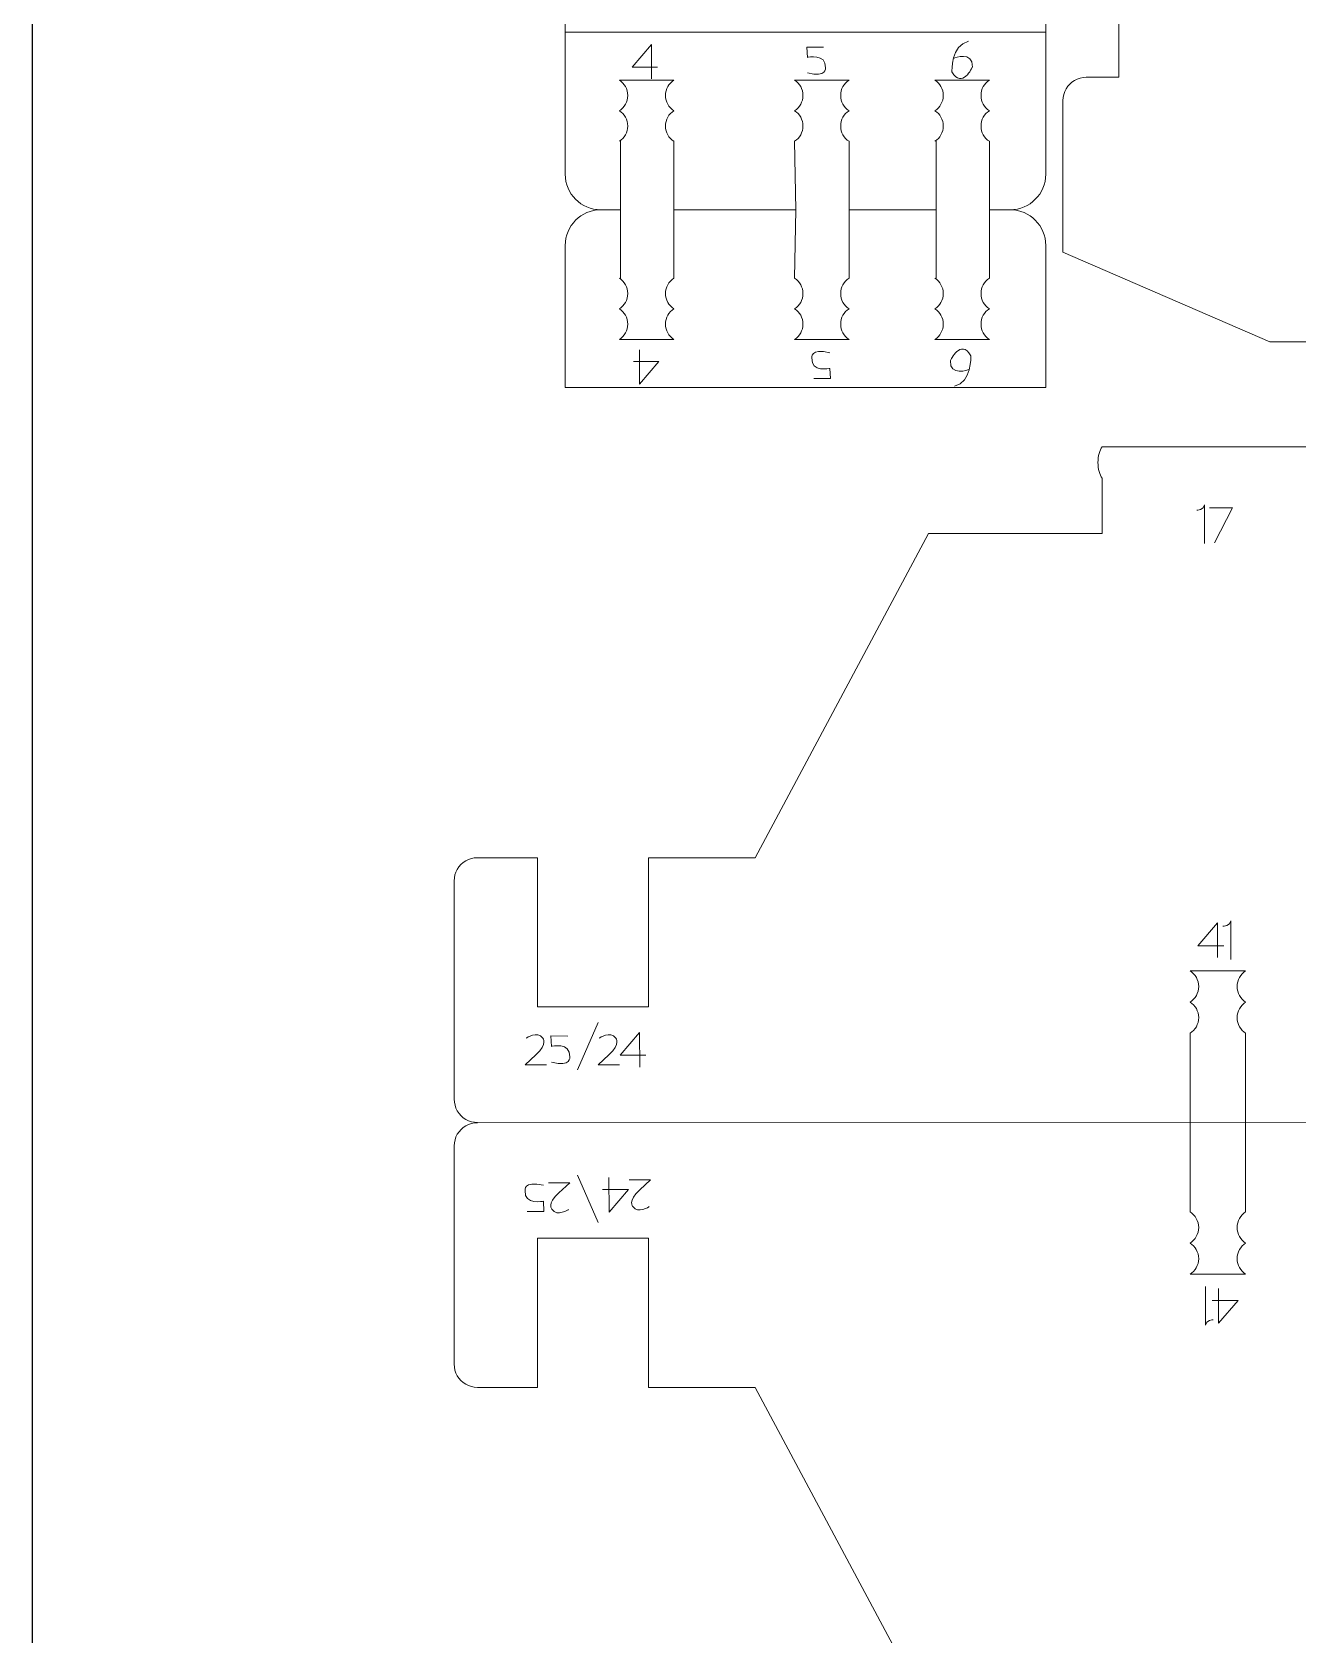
# Model space of a CAD drawing. Header units: centimetres. Extents: x -25 to 25, y -32.5 to 32.5.
# Drawn here: x -25 to -18.02, y -1.34 to 7.49 of the extents above; entities that cross this region are included whole.
import ezdxf

# ---------------------------------------------------------------- set-up
doc = ezdxf.new("R2010")
doc.units = ezdxf.units.CM
doc.header["$MEASUREMENT"] = 0
doc.layers.add('Capa 1', color=7, linetype='Continuous')

msp = doc.modelspace()

# ---------------------------------------------------------------- linework, layer by layer
at = {"layer": 'Capa 1', "color": 254}
msp.add_lwpolyline([(-25, -32.5), (25, -32.5), (25, 32.5), (-25, 32.5), (-25, -32.5)], close=True, dxfattribs=at)
at = {"layer": 'Capa 1', "color": 250, "lineweight": 9}
for points, knots in [([(-16.48114, 12.0223), (-16.48114, 12.0223), (-16.96757, 11.60767), (-16.96757, 11.60767), (-16.96757, 11.60767), (-16.96757, 11.60767), (-18.08516, 11.60767), (-18.08516, 11.60767), (-18.08516, 11.60767), (-18.08516, 11.60767), (-18.08516, 10.9565), (-18.08516, 10.9565), (-18.08516, 10.9565), (-17.80002, 10.9565), (-17.96033, 10.9565), (-17.77916, 10.9565), (-17.77916, 10.9565), (-17.77916, 10.9565), (-17.77916, 10.31861), (-17.77916, 10.31861), (-17.77916, 10.31861), (-17.97249, 10.31861), (-17.88669, 10.31861), (-18.08516, 10.31861), (-18.08516, 10.31861), (-18.08516, 10.31861), (-18.08516, 8.52092), (-18.08516, 8.52092), (-18.08516, 8.52092), (-18.08516, 8.52092), (-18.88125, 8.52092), (-18.88125, 8.52092), (-18.88125, 8.52092), (-18.88125, 8.52092), (-18.8979, 8.51983), (-18.8979, 8.51983), (-18.8979, 8.51983), (-18.8979, 8.51983), (-18.91427, 8.51657), (-18.91427, 8.51657), (-18.91427, 8.51657), (-18.91427, 8.51657), (-18.93008, 8.51121), (-18.93008, 8.51121), (-18.93008, 8.51121), (-18.93008, 8.51121), (-18.94504, 8.50383), (-18.94504, 8.50383), (-18.94504, 8.50383), (-18.94504, 8.50383), (-18.95891, 8.49456), (-18.95891, 8.49456), (-18.95891, 8.49456), (-18.95891, 8.49456), (-18.97147, 8.48356), (-18.97147, 8.48356), (-18.97147, 8.48356), (-18.97147, 8.48356), (-18.98246, 8.47101), (-18.98246, 8.47101), (-18.98246, 8.47101), (-18.98246, 8.47101), (-18.99173, 8.45714), (-18.99173, 8.45714), (-18.99173, 8.45714), (-18.99173, 8.45714), (-18.99912, 8.44217), (-18.99912, 8.44217), (-18.99912, 8.44217), (-18.99912, 8.44217), (-19.00448, 8.42637), (-19.00448, 8.42637), (-19.00448, 8.42637), (-19.00448, 8.42637), (-19.00774, 8.40999), (-19.00774, 8.40999), (-19.00774, 8.40999), (-19.00774, 8.40999), (-19.00883, 8.39335), (-19.00883, 8.39335), (-19.00883, 8.39335), (-19.00883, 8.39335), (-19.00883, 7.24514), (-19.00883, 7.24514), (-19.00883, 7.24514), (-19.00883, 7.24514), (-19.18961, 7.24514), (-19.18961, 7.24514), (-19.18961, 7.24514), (-19.18961, 7.24514), (-19.20627, 7.24405), (-19.20627, 7.24405), (-19.20627, 7.24405), (-19.20627, 7.24405), (-19.22264, 7.2408), (-19.22264, 7.2408), (-19.22264, 7.2408), (-19.22264, 7.2408), (-19.23844, 7.23543), (-19.23844, 7.23543), (-19.23844, 7.23543), (-19.23844, 7.23543), (-19.2534, 7.22805), (-19.2534, 7.22805), (-19.2534, 7.22805), (-19.2534, 7.22805), (-19.26729, 7.21878), (-19.26729, 7.21878), (-19.26729, 7.21878), (-19.26729, 7.21878), (-19.27983, 7.20777), (-19.27983, 7.20777), (-19.27983, 7.20777), (-19.27983, 7.20777), (-19.29083, 7.19523), (-19.29083, 7.19523), (-19.29083, 7.19523), (-19.29083, 7.19523), (-19.3001, 7.18135), (-19.3001, 7.18135), (-19.3001, 7.18135), (-19.3001, 7.18135), (-19.30749, 7.16639), (-19.30749, 7.16639), (-19.30749, 7.16639), (-19.30749, 7.16639), (-19.31285, 7.15058), (-19.31285, 7.15058), (-19.31285, 7.15058), (-19.31285, 7.15058), (-19.3161, 7.13422), (-19.3161, 7.13422), (-19.3161, 7.13422), (-19.3161, 7.13422), (-19.3172, 7.11756), (-19.3172, 7.11756), (-19.3172, 7.11756), (-19.3172, 7.11756), (-19.3172, 6.2823), (-19.3172, 6.2823), (-19.3172, 6.2823), (-19.3172, 6.2823), (-18.17645, 5.78692), (-18.17645, 5.78692), (-18.17645, 5.78692), (-18.17645, 5.78692), (-16.79105, 5.78692), (-16.79105, 5.78692), (-16.79105, 5.78692), (-16.79105, 5.78692), (-16.79105, 6.60726), (-16.79105, 6.60726), (-16.79105, 6.60726), (-16.79105, 6.60726), (-16.48505, 6.60726), (-16.48505, 6.60726), (-16.48505, 6.60726), (-16.48505, 6.60726), (-16.48505, 5.78692), (-16.48505, 5.78692), (-16.48505, 5.78692), (-16.48505, 5.78692), (-13.56152, 5.78692), (-13.56152, 5.78692), (-13.56152, 5.78692), (-13.56152, 5.78692), (-13.56152, 6.60726), (-13.56152, 6.60726), (-13.56152, 6.60726), (-13.56152, 6.60726), (-13.25552, 6.60726), (-13.25552, 6.60726), (-13.25552, 6.60726), (-13.25552, 6.60726), (-13.25552, 5.78692), (-13.25552, 5.78692), (-13.25552, 5.78692), (-13.25552, 5.78692), (-11.8861, 5.78692), (-11.8861, 5.78692), (-11.8861, 5.78692), (-11.8861, 5.78692), (-10.72973, 6.2823), (-10.72973, 6.2823), (-10.72973, 6.2823), (-10.72973, 6.2823), (-10.72943, 7.11756), (-10.72943, 7.11756), (-10.72943, 7.11756), (-10.72943, 7.11756), (-10.7283, 7.13493), (-10.7283, 7.13493), (-10.7283, 7.13493), (-10.7283, 7.13493), (-10.72986, 7.15227), (-10.72986, 7.15227), (-10.72986, 7.15227), (-10.72986, 7.15227), (-10.73406, 7.16916), (-10.73406, 7.16916), (-10.73406, 7.16916), (-10.73406, 7.16916), (-10.74082, 7.18521), (-10.74082, 7.18521), (-10.74082, 7.18521), (-10.74082, 7.18521), (-10.74997, 7.20002), (-10.74997, 7.20002), (-10.74997, 7.20002), (-10.74997, 7.20002), (-10.76129, 7.21325), (-10.76129, 7.21325), (-10.76129, 7.21325), (-10.76129, 7.21325), (-10.77451, 7.22457), (-10.77451, 7.22457), (-10.77451, 7.22457), (-10.77451, 7.22457), (-10.78932, 7.23373), (-10.78932, 7.23373), (-10.78932, 7.23373), (-10.78932, 7.23373), (-10.80536, 7.24049), (-10.80536, 7.24049), (-10.80536, 7.24049), (-10.80536, 7.24049), (-10.82225, 7.24471), (-10.82225, 7.24471), (-10.82225, 7.24471), (-10.82225, 7.24471), (-10.83959, 7.24627), (-10.83959, 7.24627), (-10.83959, 7.24627), (-10.83959, 7.24627), (-10.85696, 7.24514), (-10.85696, 7.24514), (-10.85696, 7.24514), (-10.85696, 7.24514), (-11.03775, 7.24514), (-11.03775, 7.24514), (-11.03775, 7.24514), (-11.03775, 7.24514), (-11.03775, 8.39335), (-11.03775, 8.39335), (-11.03775, 8.39335), (-11.03775, 8.39335), (-11.03885, 8.40999), (-11.03885, 8.40999), (-11.03885, 8.40999), (-11.03885, 8.40999), (-11.0421, 8.42637), (-11.0421, 8.42637), (-11.0421, 8.42637), (-11.0421, 8.42637), (-11.04746, 8.44217), (-11.04746, 8.44217), (-11.04746, 8.44217), (-11.04746, 8.44217), (-11.05484, 8.45714), (-11.05484, 8.45714), (-11.05484, 8.45714), (-11.05484, 8.45714), (-11.06411, 8.47101), (-11.06411, 8.47101), (-11.06411, 8.47101), (-11.06411, 8.47101), (-11.07512, 8.48356), (-11.07512, 8.48356), (-11.07512, 8.48356), (-11.07512, 8.48356), (-11.08766, 8.49456), (-11.08766, 8.49456), (-11.08766, 8.49456), (-11.08766, 8.49456), (-11.10153, 8.50383), (-11.10153, 8.50383), (-11.10153, 8.50383), (-11.10153, 8.50383), (-11.11651, 8.51121), (-11.11651, 8.51121), (-11.11651, 8.51121), (-11.11651, 8.51121), (-11.13231, 8.51657), (-11.13231, 8.51657), (-11.13231, 8.51657), (-11.13231, 8.51657), (-11.14868, 8.51983), (-11.14868, 8.51983), (-11.14868, 8.51983), (-11.14868, 8.51983), (-11.16533, 8.52092), (-11.16533, 8.52092), (-11.16533, 8.52092), (-11.16533, 8.52092), (-11.96142, 8.52092), (-11.96142, 8.52092), (-11.96142, 8.52092), (-11.96142, 8.52092), (-11.96142, 10.31861), (-11.96142, 10.31861), (-11.96142, 10.31861), (-12.24658, 10.31861), (-12.11442, 10.31861), (-12.26742, 10.31861), (-12.26742, 10.31861), (-12.26742, 10.31861), (-12.26742, 10.9565), (-12.26742, 10.9565), (-12.26742, 10.9565), (-12.13343, 10.9565), (-12.24657, 10.9565), (-11.96142, 10.9565), (-11.96142, 10.9565), (-11.96142, 10.9565), (-11.96142, 11.60767), (-11.96142, 11.60767), (-11.96142, 11.60767), (-11.96142, 11.60767), (-13.079, 11.60767), (-13.079, 11.60767), (-13.079, 11.60767), (-13.079, 11.60767), (-13.56545, 12.0223), (-13.56545, 12.0223)], [0, 0, 0, 0, 0.0121951, 0.0121951, 0.0121951, 0.0121951, 0.0243902, 0.0243902, 0.0243902, 0.0243902, 0.0365854, 0.0365854, 0.0365854, 0.0365854, 0.0487805, 0.0487805, 0.0487805, 0.0487805, 0.0609756, 0.0609756, 0.0609756, 0.0609756, 0.0731707, 0.0731707, 0.0731707, 0.0731707, 0.0853659, 0.0853659, 0.0853659, 0.0853659, 0.097561, 0.097561, 0.097561, 0.097561, 0.1097561, 0.1097561, 0.1097561, 0.1097561, 0.1219512, 0.1219512, 0.1219512, 0.1219512, 0.1341463, 0.1341463, 0.1341463, 0.1341463, 0.1463415, 0.1463415, 0.1463415, 0.1463415, 0.1585366, 0.1585366, 0.1585366, 0.1585366, 0.1707317, 0.1707317, 0.1707317, 0.1707317, 0.1829268, 0.1829268, 0.1829268, 0.1829268, 0.195122, 0.195122, 0.195122, 0.195122, 0.2073171, 0.2073171, 0.2073171, 0.2073171, 0.2195122, 0.2195122, 0.2195122, 0.2195122, 0.2317073, 0.2317073, 0.2317073, 0.2317073, 0.2439024, 0.2439024, 0.2439024, 0.2439024, 0.2560976, 0.2560976, 0.2560976, 0.2560976, 0.2682927, 0.2682927, 0.2682927, 0.2682927, 0.2804878, 0.2804878, 0.2804878, 0.2804878, 0.2926829, 0.2926829, 0.2926829, 0.2926829, 0.304878, 0.304878, 0.304878, 0.304878, 0.3170732, 0.3170732, 0.3170732, 0.3170732, 0.3292683, 0.3292683, 0.3292683, 0.3292683, 0.3414634, 0.3414634, 0.3414634, 0.3414634, 0.3536585, 0.3536585, 0.3536585, 0.3536585, 0.3658537, 0.3658537, 0.3658537, 0.3658537, 0.3780488, 0.3780488, 0.3780488, 0.3780488, 0.3902439, 0.3902439, 0.3902439, 0.3902439, 0.402439, 0.402439, 0.402439, 0.402439, 0.4146341, 0.4146341, 0.4146341, 0.4146341, 0.4268293, 0.4268293, 0.4268293, 0.4268293, 0.4390244, 0.4390244, 0.4390244, 0.4390244, 0.4512195, 0.4512195, 0.4512195, 0.4512195, 0.4634146, 0.4634146, 0.4634146, 0.4634146, 0.4756098, 0.4756098, 0.4756098, 0.4756098, 0.4878049, 0.4878049, 0.4878049, 0.4878049, 0.5, 0.5, 0.5, 0.5, 0.5121951, 0.5121951, 0.5121951, 0.5121951, 0.5243902, 0.5243902, 0.5243902, 0.5243902, 0.5365854, 0.5365854, 0.5365854, 0.5365854, 0.5487805, 0.5487805, 0.5487805, 0.5487805, 0.5609756, 0.5609756, 0.5609756, 0.5609756, 0.5731707, 0.5731707, 0.5731707, 0.5731707, 0.5853659, 0.5853659, 0.5853659, 0.5853659, 0.597561, 0.597561, 0.597561, 0.597561, 0.6097561, 0.6097561, 0.6097561, 0.6097561, 0.6219512, 0.6219512, 0.6219512, 0.6219512, 0.6341463, 0.6341463, 0.6341463, 0.6341463, 0.6463415, 0.6463415, 0.6463415, 0.6463415, 0.6585366, 0.6585366, 0.6585366, 0.6585366, 0.6707317, 0.6707317, 0.6707317, 0.6707317, 0.6829268, 0.6829268, 0.6829268, 0.6829268, 0.695122, 0.695122, 0.695122, 0.695122, 0.7073171, 0.7073171, 0.7073171, 0.7073171, 0.7195122, 0.7195122, 0.7195122, 0.7195122, 0.7317073, 0.7317073, 0.7317073, 0.7317073, 0.7439024, 0.7439024, 0.7439024, 0.7439024, 0.7560976, 0.7560976, 0.7560976, 0.7560976, 0.7682927, 0.7682927, 0.7682927, 0.7682927, 0.7804878, 0.7804878, 0.7804878, 0.7804878, 0.7926829, 0.7926829, 0.7926829, 0.7926829, 0.804878, 0.804878, 0.804878, 0.804878, 0.8170732, 0.8170732, 0.8170732, 0.8170732, 0.8292683, 0.8292683, 0.8292683, 0.8292683, 0.8414634, 0.8414634, 0.8414634, 0.8414634, 0.8536585, 0.8536585, 0.8536585, 0.8536585, 0.8658537, 0.8658537, 0.8658537, 0.8658537, 0.8780488, 0.8780488, 0.8780488, 0.8780488, 0.8902439, 0.8902439, 0.8902439, 0.8902439, 0.902439, 0.902439, 0.902439, 0.902439, 0.9146341, 0.9146341, 0.9146341, 0.9146341, 0.9268293, 0.9268293, 0.9268293, 0.9268293, 0.9390244, 0.9390244, 0.9390244, 0.9390244, 0.9512195, 0.9512195, 0.9512195, 0.9512195, 0.9634146, 0.9634146, 0.9634146, 0.9634146, 0.9756098, 0.9756098, 0.9756098, 0.9756098, 1, 1, 1, 1]), ([(-22.06083, 7.49418), (-22.06083, 7.94801), (-22.06083, 8.27736), (-22.06083, 8.27736), (-22.06083, 8.27736), (-22.06083, 8.38516), (-21.97263, 8.47336), (-21.86483, 8.47336), (-21.86483, 8.47336), (-21.86483, 8.47336), (-21.75623, 8.47336), (-21.75623, 8.47336), (-21.75623, 8.47336), (-21.75623, 8.47336), (-21.75623, 8.09189), (-21.75623, 8.09189)], [0, 0, 0, 0, 0.2, 0.2, 0.2, 0.2, 0.4, 0.4, 0.4, 0.4, 0.6, 0.6, 0.6, 0.6, 1, 1, 1, 1]), ([(-22.06083, 7.49418), (-22.06083, 7.04035), (-22.06083, 6.711), (-22.06083, 6.711), (-22.06083, 6.711), (-22.06083, 6.6032), (-21.97263, 6.515), (-21.86483, 6.515)], [0, 0, 0, 0, 0.3333333, 0.3333333, 0.3333333, 0.3333333, 1, 1, 1, 1]), ([(-21.76224, 7.06073), (-21.73454, 7.07851), (-21.71618, 7.10959), (-21.71618, 7.14495), (-21.71618, 7.14495), (-21.71618, 7.18031), (-21.73454, 7.21139), (-21.76224, 7.22917)], [0, 0, 0, 0, 0.3333333, 0.3333333, 0.3333333, 0.3333333, 1, 1, 1, 1]), ([(-21.46223, 7.06057), (-21.48993, 7.07835), (-21.50829, 7.10943), (-21.50829, 7.14479), (-21.50829, 7.14479), (-21.50829, 7.18015), (-21.48993, 7.21123), (-21.46223, 7.22901)], [0, 0, 0, 0, 0.3333333, 0.3333333, 0.3333333, 0.3333333, 1, 1, 1, 1]), ([(-20.79631, 7.06073), (-20.76861, 7.07851), (-20.75025, 7.10959), (-20.75025, 7.14495), (-20.75025, 7.14495), (-20.75025, 7.18031), (-20.76861, 7.21139), (-20.79631, 7.22917)], [0, 0, 0, 0, 0.3333333, 0.3333333, 0.3333333, 0.3333333, 1, 1, 1, 1]), ([(-20.4963, 7.06057), (-20.524, 7.07835), (-20.54236, 7.10943), (-20.54236, 7.14479), (-20.54236, 7.14479), (-20.54236, 7.18015), (-20.524, 7.21123), (-20.4963, 7.22901)], [0, 0, 0, 0, 0.3333333, 0.3333333, 0.3333333, 0.3333333, 1, 1, 1, 1]), ([(-20.02275, 7.06073), (-19.99505, 7.07851), (-19.97669, 7.10959), (-19.97669, 7.14495), (-19.97669, 7.14495), (-19.97669, 7.18031), (-19.99505, 7.21139), (-20.02275, 7.22917)], [0, 0, 0, 0, 0.3333333, 0.3333333, 0.3333333, 0.3333333, 1, 1, 1, 1]), ([(-19.72274, 7.06057), (-19.75044, 7.07835), (-19.7688, 7.10943), (-19.7688, 7.14479), (-19.7688, 7.14479), (-19.7688, 7.18015), (-19.75044, 7.21123), (-19.72274, 7.22901)], [0, 0, 0, 0, 0.3333333, 0.3333333, 0.3333333, 0.3333333, 1, 1, 1, 1]), ([(-21.76224, 6.89229), (-21.73454, 6.91007), (-21.71618, 6.94115), (-21.71618, 6.97651), (-21.71618, 6.97651), (-21.71618, 7.01187), (-21.73454, 7.04295), (-21.76224, 7.06073)], [0, 0, 0, 0, 0.3333333, 0.3333333, 0.3333333, 0.3333333, 1, 1, 1, 1]), ([(-21.46223, 6.89213), (-21.48993, 6.90991), (-21.50829, 6.94099), (-21.50829, 6.97635), (-21.50829, 6.97635), (-21.50829, 7.01171), (-21.48993, 7.04279), (-21.46223, 7.06057)], [0, 0, 0, 0, 0.3333333, 0.3333333, 0.3333333, 0.3333333, 1, 1, 1, 1]), ([(-20.79631, 6.89229), (-20.76861, 6.91007), (-20.75025, 6.94115), (-20.75025, 6.97651), (-20.75025, 6.97651), (-20.75025, 7.01187), (-20.76861, 7.04295), (-20.79631, 7.06073)], [0, 0, 0, 0, 0.3333333, 0.3333333, 0.3333333, 0.3333333, 1, 1, 1, 1]), ([(-20.4963, 6.89213), (-20.524, 6.90991), (-20.54236, 6.94099), (-20.54236, 6.97635), (-20.54236, 6.97635), (-20.54236, 7.01171), (-20.524, 7.04279), (-20.4963, 7.06057)], [0, 0, 0, 0, 0.3333333, 0.3333333, 0.3333333, 0.3333333, 1, 1, 1, 1]), ([(-20.02275, 6.89229), (-19.99505, 6.91007), (-19.97669, 6.94115), (-19.97669, 6.97651), (-19.97669, 6.97651), (-19.97669, 7.01187), (-19.99505, 7.04295), (-20.02275, 7.06073)], [0, 0, 0, 0, 0.3333333, 0.3333333, 0.3333333, 0.3333333, 1, 1, 1, 1]), ([(-19.72274, 6.89213), (-19.75044, 6.90991), (-19.7688, 6.94099), (-19.7688, 6.97635), (-19.7688, 6.97635), (-19.7688, 7.01171), (-19.75044, 7.04279), (-19.72274, 7.06057)], [0, 0, 0, 0, 0.3333333, 0.3333333, 0.3333333, 0.3333333, 1, 1, 1, 1]), ([(-22.06083, 5.53582), (-22.06083, 5.98965), (-22.06083, 6.319), (-22.06083, 6.319), (-22.06083, 6.319), (-22.06083, 6.4268), (-21.97263, 6.515), (-21.86483, 6.515), (-21.86483, 6.515), (-21.86483, 6.515), (-21.75623, 6.515), (-21.75623, 6.515), (-21.75623, 6.515), (-21.75623, 6.515), (-21.75623, 6.13353), (-21.75623, 6.13353)], [0, 0, 0, 0, 0.2, 0.2, 0.2, 0.2, 0.4, 0.4, 0.4, 0.4, 0.6, 0.6, 0.6, 0.6, 1, 1, 1, 1]), ([(-21.46223, 6.13787), (-21.46223, 6.13787), (-21.46223, 6.515), (-21.46223, 6.515), (-21.46223, 6.515), (-21.46223, 6.515), (-20.7903, 6.515), (-20.7903, 6.515), (-20.7903, 6.515), (-20.7903, 6.515), (-20.79631, 6.13771), (-20.79631, 6.13771)], [0, 0, 0, 0, 0.25, 0.25, 0.25, 0.25, 0.5, 0.5, 0.5, 0.5, 1, 1, 1, 1]), ([(-20.4963, 6.13787), (-20.4963, 6.13787), (-20.4963, 6.515), (-20.4963, 6.515), (-20.4963, 6.515), (-20.4963, 6.515), (-20.01674, 6.515), (-20.01674, 6.515), (-20.01674, 6.515), (-20.01674, 6.515), (-20.01674, 6.13353), (-20.01674, 6.13353)], [0, 0, 0, 0, 0.25, 0.25, 0.25, 0.25, 0.5, 0.5, 0.5, 0.5, 1, 1, 1, 1]), ([(-19.72274, 6.13787), (-19.72274, 6.13787), (-19.72274, 6.515), (-19.72274, 6.515), (-19.72274, 6.515), (-19.72274, 6.515), (-19.60772, 6.515), (-19.60772, 6.515), (-19.60772, 6.515), (-19.49992, 6.515), (-19.41172, 6.4268), (-19.41172, 6.319)], [0, 0, 0, 0, 0.25, 0.25, 0.25, 0.25, 0.5, 0.5, 0.5, 0.5, 1, 1, 1, 1]), ([(-21.76224, 6.13771), (-21.73454, 6.11993), (-21.71618, 6.08885), (-21.71618, 6.05349), (-21.71618, 6.05349), (-21.71618, 6.01813), (-21.73454, 5.98705), (-21.76224, 5.96927)], [0, 0, 0, 0, 0.3333333, 0.3333333, 0.3333333, 0.3333333, 1, 1, 1, 1]), ([(-21.46223, 6.13787), (-21.48993, 6.12009), (-21.50829, 6.08901), (-21.50829, 6.05365), (-21.50829, 6.05365), (-21.50829, 6.01829), (-21.48993, 5.98721), (-21.46223, 5.96943)], [0, 0, 0, 0, 0.3333333, 0.3333333, 0.3333333, 0.3333333, 1, 1, 1, 1]), ([(-20.79631, 6.13771), (-20.76861, 6.11993), (-20.75025, 6.08885), (-20.75025, 6.05349), (-20.75025, 6.05349), (-20.75025, 6.01813), (-20.76861, 5.98705), (-20.79631, 5.96927)], [0, 0, 0, 0, 0.3333333, 0.3333333, 0.3333333, 0.3333333, 1, 1, 1, 1]), ([(-20.4963, 6.13787), (-20.524, 6.12009), (-20.54236, 6.08901), (-20.54236, 6.05365), (-20.54236, 6.05365), (-20.54236, 6.01829), (-20.524, 5.98721), (-20.4963, 5.96943)], [0, 0, 0, 0, 0.3333333, 0.3333333, 0.3333333, 0.3333333, 1, 1, 1, 1]), ([(-20.02275, 6.13771), (-19.99505, 6.11993), (-19.97669, 6.08885), (-19.97669, 6.05349), (-19.97669, 6.05349), (-19.97669, 6.01813), (-19.99505, 5.98705), (-20.02275, 5.96927)], [0, 0, 0, 0, 0.3333333, 0.3333333, 0.3333333, 0.3333333, 1, 1, 1, 1]), ([(-19.72274, 6.13787), (-19.75044, 6.12009), (-19.7688, 6.08901), (-19.7688, 6.05365), (-19.7688, 6.05365), (-19.7688, 6.01829), (-19.75044, 5.98721), (-19.72274, 5.96943)], [0, 0, 0, 0, 0.3333333, 0.3333333, 0.3333333, 0.3333333, 1, 1, 1, 1]), ([(-21.76224, 5.96927), (-21.73454, 5.95149), (-21.71618, 5.92041), (-21.71618, 5.88505), (-21.71618, 5.88505), (-21.71618, 5.84969), (-21.73454, 5.81861), (-21.76224, 5.80083)], [0, 0, 0, 0, 0.3333333, 0.3333333, 0.3333333, 0.3333333, 1, 1, 1, 1]), ([(-21.46223, 5.96943), (-21.48993, 5.95165), (-21.50829, 5.92057), (-21.50829, 5.88521), (-21.50829, 5.88521), (-21.50829, 5.84985), (-21.48993, 5.81877), (-21.46223, 5.80099)], [0, 0, 0, 0, 0.3333333, 0.3333333, 0.3333333, 0.3333333, 1, 1, 1, 1]), ([(-20.79631, 5.96927), (-20.76861, 5.95149), (-20.75025, 5.92041), (-20.75025, 5.88505), (-20.75025, 5.88505), (-20.75025, 5.84969), (-20.76861, 5.81861), (-20.79631, 5.80083)], [0, 0, 0, 0, 0.3333333, 0.3333333, 0.3333333, 0.3333333, 1, 1, 1, 1]), ([(-20.4963, 5.96943), (-20.524, 5.95165), (-20.54236, 5.92057), (-20.54236, 5.88521), (-20.54236, 5.88521), (-20.54236, 5.84985), (-20.524, 5.81877), (-20.4963, 5.80099)], [0, 0, 0, 0, 0.3333333, 0.3333333, 0.3333333, 0.3333333, 1, 1, 1, 1]), ([(-20.02275, 5.96927), (-19.99505, 5.95149), (-19.97669, 5.92041), (-19.97669, 5.88505), (-19.97669, 5.88505), (-19.97669, 5.84969), (-19.99505, 5.81861), (-20.02275, 5.80083)], [0, 0, 0, 0, 0.3333333, 0.3333333, 0.3333333, 0.3333333, 1, 1, 1, 1]), ([(-19.72274, 5.96943), (-19.75044, 5.95165), (-19.7688, 5.92057), (-19.7688, 5.88521), (-19.7688, 5.88521), (-19.7688, 5.84985), (-19.75044, 5.81877), (-19.72274, 5.80099)], [0, 0, 0, 0, 0.3333333, 0.3333333, 0.3333333, 0.3333333, 1, 1, 1, 1]), ([(-19.10076, 5.20879), (-19.11488, 5.19065), (-19.12425, 5.15895), (-19.12425, 5.12288), (-19.12425, 5.12288), (-19.12425, 5.08682), (-19.11488, 5.05511), (-19.10076, 5.03698)], [0, 0, 0, 0, 0.3333333, 0.3333333, 0.3333333, 0.3333333, 1, 1, 1, 1]), ([(-19.10076, 5.03698), (-19.10076, 5.03698), (-19.10073, 4.73098), (-19.10073, 4.73098), (-19.10073, 4.73098), (-19.10073, 4.73098), (-20.05758, 4.7309), (-20.05758, 4.7309), (-20.05758, 4.7309), (-20.05758, 4.7309), (-21.01426, 2.94474), (-21.01426, 2.94474), (-21.01426, 2.94474), (-21.01426, 2.94474), (-21.60131, 2.94469), (-21.60131, 2.94469), (-21.60131, 2.94469), (-21.60131, 2.94469), (-21.60124, 2.1234), (-21.60124, 2.1234), (-21.60124, 2.1234), (-21.60124, 2.1234), (-22.21324, 2.12336), (-22.21324, 2.12336), (-22.21324, 2.12336), (-22.21324, 2.12336), (-22.21331, 2.94465), (-22.21331, 2.94465), (-22.21331, 2.94465), (-22.21331, 2.94465), (-22.54519, 2.94462), (-22.54519, 2.94462), (-22.54519, 2.94462), (-22.54519, 2.94462), (-22.56186, 2.94352), (-22.56186, 2.94352), (-22.56186, 2.94352), (-22.56186, 2.94352), (-22.57822, 2.94027), (-22.57822, 2.94027), (-22.57822, 2.94027), (-22.57822, 2.94027), (-22.59402, 2.9349), (-22.59402, 2.9349), (-22.59402, 2.9349), (-22.59402, 2.9349), (-22.60899, 2.92753), (-22.60899, 2.92753), (-22.60899, 2.92753), (-22.60899, 2.92753), (-22.62288, 2.91824), (-22.62288, 2.91824), (-22.62288, 2.91824), (-22.62288, 2.91824), (-22.6354, 2.90723), (-22.6354, 2.90723), (-22.6354, 2.90723), (-22.6354, 2.90723), (-22.64642, 2.89469), (-22.64642, 2.89469), (-22.64642, 2.89469), (-22.64642, 2.89469), (-22.65569, 2.88082), (-22.65569, 2.88082), (-22.65569, 2.88082), (-22.65569, 2.88082), (-22.66306, 2.86585), (-22.66306, 2.86585), (-22.66306, 2.86585), (-22.66306, 2.86585), (-22.66842, 2.85005), (-22.66842, 2.85005), (-22.66842, 2.85005), (-22.66842, 2.85005), (-22.67167, 2.83368), (-22.67167, 2.83368), (-22.67167, 2.83368), (-22.67167, 2.83368), (-22.67277, 2.81702), (-22.67277, 2.81702), (-22.67277, 2.81702), (-22.67277, 2.81702), (-22.67268, 1.61396), (-22.67268, 1.61396), (-22.67268, 1.61396), (-22.67268, 1.61396), (-22.67158, 1.5973), (-22.67158, 1.5973), (-22.67158, 1.5973), (-22.67158, 1.5973), (-22.66831, 1.58094), (-22.66831, 1.58094), (-22.66831, 1.58094), (-22.66831, 1.58094), (-22.66295, 1.56514), (-22.66295, 1.56514), (-22.66295, 1.56514), (-22.66295, 1.56514), (-22.65558, 1.55018), (-22.65558, 1.55018), (-22.65558, 1.55018), (-22.65558, 1.55018), (-22.64631, 1.5363), (-22.64631, 1.5363), (-22.64631, 1.5363), (-22.64631, 1.5363), (-22.63529, 1.52375), (-22.63529, 1.52375), (-22.63529, 1.52375), (-22.63529, 1.52375), (-22.62276, 1.51276), (-22.62276, 1.51276), (-22.62276, 1.51276), (-22.62276, 1.51276), (-22.60888, 1.50348), (-22.60888, 1.50348), (-22.60888, 1.50348), (-22.60888, 1.50348), (-22.59391, 1.49612), (-22.59391, 1.49612), (-22.59391, 1.49612), (-22.59391, 1.49612), (-22.57811, 1.49074), (-22.57811, 1.49074), (-22.57811, 1.49074), (-22.57811, 1.49074), (-22.56175, 1.48749), (-22.56175, 1.48749), (-22.56175, 1.48749), (-22.56175, 1.48749), (-22.54508, 1.4864), (-22.54508, 1.4864)], [0, 0, 0, 0, 0.0294118, 0.0294118, 0.0294118, 0.0294118, 0.0588235, 0.0588235, 0.0588235, 0.0588235, 0.0882353, 0.0882353, 0.0882353, 0.0882353, 0.1176471, 0.1176471, 0.1176471, 0.1176471, 0.1470588, 0.1470588, 0.1470588, 0.1470588, 0.1764706, 0.1764706, 0.1764706, 0.1764706, 0.2058824, 0.2058824, 0.2058824, 0.2058824, 0.2352941, 0.2352941, 0.2352941, 0.2352941, 0.2647059, 0.2647059, 0.2647059, 0.2647059, 0.2941176, 0.2941176, 0.2941176, 0.2941176, 0.3235294, 0.3235294, 0.3235294, 0.3235294, 0.3529412, 0.3529412, 0.3529412, 0.3529412, 0.3823529, 0.3823529, 0.3823529, 0.3823529, 0.4117647, 0.4117647, 0.4117647, 0.4117647, 0.4411765, 0.4411765, 0.4411765, 0.4411765, 0.4705882, 0.4705882, 0.4705882, 0.4705882, 0.5, 0.5, 0.5, 0.5, 0.5294118, 0.5294118, 0.5294118, 0.5294118, 0.5588235, 0.5588235, 0.5588235, 0.5588235, 0.5882353, 0.5882353, 0.5882353, 0.5882353, 0.6176471, 0.6176471, 0.6176471, 0.6176471, 0.6470588, 0.6470588, 0.6470588, 0.6470588, 0.6764706, 0.6764706, 0.6764706, 0.6764706, 0.7058824, 0.7058824, 0.7058824, 0.7058824, 0.7352941, 0.7352941, 0.7352941, 0.7352941, 0.7647059, 0.7647059, 0.7647059, 0.7647059, 0.7941176, 0.7941176, 0.7941176, 0.7941176, 0.8235294, 0.8235294, 0.8235294, 0.8235294, 0.8529412, 0.8529412, 0.8529412, 0.8529412, 0.8823529, 0.8823529, 0.8823529, 0.8823529, 0.9117647, 0.9117647, 0.9117647, 0.9117647, 0.9411765, 0.9411765, 0.9411765, 0.9411765, 1, 1, 1, 1]), ([(-18.61585, 2.14969), (-18.58759, 2.16783), (-18.56887, 2.19953), (-18.56887, 2.2356), (-18.56887, 2.2356), (-18.56887, 2.27167), (-18.58759, 2.30337), (-18.61585, 2.3215)], [0, 0, 0, 0, 0.3333333, 0.3333333, 0.3333333, 0.3333333, 1, 1, 1, 1]), ([(-18.30984, 2.14953), (-18.33809, 2.16767), (-18.35682, 2.19937), (-18.35682, 2.23544), (-18.35682, 2.23544), (-18.35682, 2.2715), (-18.33809, 2.3032), (-18.30984, 2.32134)], [0, 0, 0, 0, 0.3333333, 0.3333333, 0.3333333, 0.3333333, 1, 1, 1, 1]), ([(-18.61585, 1.97789), (-18.58759, 1.99602), (-18.56887, 2.02772), (-18.56887, 2.06379), (-18.56887, 2.06379), (-18.56887, 2.09986), (-18.58759, 2.13156), (-18.61585, 2.14969)], [0, 0, 0, 0, 0.3333333, 0.3333333, 0.3333333, 0.3333333, 1, 1, 1, 1]), ([(-18.30984, 1.97772), (-18.33809, 1.99586), (-18.35682, 2.02756), (-18.35682, 2.06363), (-18.35682, 2.06363), (-18.35682, 2.09969), (-18.33809, 2.1314), (-18.30984, 2.14953)], [0, 0, 0, 0, 0.3333333, 0.3333333, 0.3333333, 0.3333333, 1, 1, 1, 1]), ([(-19.10077, -2.06546), (-19.10077, -2.06546), (-19.10074, -1.75946), (-19.10074, -1.75946), (-19.10074, -1.75946), (-19.10074, -1.75946), (-20.05759, -1.75938), (-20.05759, -1.75938), (-20.05759, -1.75938), (-20.05759, -1.75938), (-21.01427, 0.02678), (-21.01427, 0.02678), (-21.01427, 0.02678), (-21.01427, 0.02678), (-21.60132, 0.02683), (-21.60132, 0.02683), (-21.60132, 0.02683), (-21.60132, 0.02683), (-21.60125, 0.84812), (-21.60125, 0.84812), (-21.60125, 0.84812), (-21.60125, 0.84812), (-22.21325, 0.84816), (-22.21325, 0.84816), (-22.21325, 0.84816), (-22.21325, 0.84816), (-22.21332, 0.02687), (-22.21332, 0.02687), (-22.21332, 0.02687), (-22.21332, 0.02687), (-22.5452, 0.0269), (-22.5452, 0.0269), (-22.5452, 0.0269), (-22.5452, 0.0269), (-22.56187, 0.028), (-22.56187, 0.028), (-22.56187, 0.028), (-22.56187, 0.028), (-22.57823, 0.03125), (-22.57823, 0.03125), (-22.57823, 0.03125), (-22.57823, 0.03125), (-22.59403, 0.03662), (-22.59403, 0.03662), (-22.59403, 0.03662), (-22.59403, 0.03662), (-22.609, 0.04399), (-22.609, 0.04399), (-22.609, 0.04399), (-22.609, 0.04399), (-22.62289, 0.05328), (-22.62289, 0.05328), (-22.62289, 0.05328), (-22.62289, 0.05328), (-22.63541, 0.06429), (-22.63541, 0.06429), (-22.63541, 0.06429), (-22.63541, 0.06429), (-22.64643, 0.07683), (-22.64643, 0.07683), (-22.64643, 0.07683), (-22.64643, 0.07683), (-22.6557, 0.0907), (-22.6557, 0.0907), (-22.6557, 0.0907), (-22.6557, 0.0907), (-22.66307, 0.10567), (-22.66307, 0.10567), (-22.66307, 0.10567), (-22.66307, 0.10567), (-22.66843, 0.12147), (-22.66843, 0.12147), (-22.66843, 0.12147), (-22.66843, 0.12147), (-22.67168, 0.13784), (-22.67168, 0.13784), (-22.67168, 0.13784), (-22.67168, 0.13784), (-22.67278, 0.1545), (-22.67278, 0.1545), (-22.67278, 0.1545), (-22.67278, 0.1545), (-22.67269, 1.35756), (-22.67269, 1.35756), (-22.67269, 1.35756), (-22.67269, 1.35756), (-22.67159, 1.37422), (-22.67159, 1.37422), (-22.67159, 1.37422), (-22.67159, 1.37422), (-22.66832, 1.39058), (-22.66832, 1.39058), (-22.66832, 1.39058), (-22.66832, 1.39058), (-22.66296, 1.40638), (-22.66296, 1.40638), (-22.66296, 1.40638), (-22.66296, 1.40638), (-22.65559, 1.42134), (-22.65559, 1.42134), (-22.65559, 1.42134), (-22.65559, 1.42134), (-22.64632, 1.43522), (-22.64632, 1.43522), (-22.64632, 1.43522), (-22.64632, 1.43522), (-22.6353, 1.44777), (-22.6353, 1.44777), (-22.6353, 1.44777), (-22.6353, 1.44777), (-22.62277, 1.45876), (-22.62277, 1.45876), (-22.62277, 1.45876), (-22.62277, 1.45876), (-22.60889, 1.46804), (-22.60889, 1.46804), (-22.60889, 1.46804), (-22.60889, 1.46804), (-22.59392, 1.4754), (-22.59392, 1.4754), (-22.59392, 1.4754), (-22.59392, 1.4754), (-22.57812, 1.48078), (-22.57812, 1.48078), (-22.57812, 1.48078), (-22.57812, 1.48078), (-22.56176, 1.48403), (-22.56176, 1.48403), (-22.56176, 1.48403), (-22.56176, 1.48403), (-22.54509, 1.48512), (-22.54509, 1.48512)], [0, 0, 0, 0, 0.0294118, 0.0294118, 0.0294118, 0.0294118, 0.0588235, 0.0588235, 0.0588235, 0.0588235, 0.0882353, 0.0882353, 0.0882353, 0.0882353, 0.1176471, 0.1176471, 0.1176471, 0.1176471, 0.1470588, 0.1470588, 0.1470588, 0.1470588, 0.1764706, 0.1764706, 0.1764706, 0.1764706, 0.2058824, 0.2058824, 0.2058824, 0.2058824, 0.2352941, 0.2352941, 0.2352941, 0.2352941, 0.2647059, 0.2647059, 0.2647059, 0.2647059, 0.2941176, 0.2941176, 0.2941176, 0.2941176, 0.3235294, 0.3235294, 0.3235294, 0.3235294, 0.3529412, 0.3529412, 0.3529412, 0.3529412, 0.3823529, 0.3823529, 0.3823529, 0.3823529, 0.4117647, 0.4117647, 0.4117647, 0.4117647, 0.4411765, 0.4411765, 0.4411765, 0.4411765, 0.4705882, 0.4705882, 0.4705882, 0.4705882, 0.5, 0.5, 0.5, 0.5, 0.5294118, 0.5294118, 0.5294118, 0.5294118, 0.5588235, 0.5588235, 0.5588235, 0.5588235, 0.5882353, 0.5882353, 0.5882353, 0.5882353, 0.6176471, 0.6176471, 0.6176471, 0.6176471, 0.6470588, 0.6470588, 0.6470588, 0.6470588, 0.6764706, 0.6764706, 0.6764706, 0.6764706, 0.7058824, 0.7058824, 0.7058824, 0.7058824, 0.7352941, 0.7352941, 0.7352941, 0.7352941, 0.7647059, 0.7647059, 0.7647059, 0.7647059, 0.7941176, 0.7941176, 0.7941176, 0.7941176, 0.8235294, 0.8235294, 0.8235294, 0.8235294, 0.8529412, 0.8529412, 0.8529412, 0.8529412, 0.8823529, 0.8823529, 0.8823529, 0.8823529, 0.9117647, 0.9117647, 0.9117647, 0.9117647, 0.9411765, 0.9411765, 0.9411765, 0.9411765, 1, 1, 1, 1]), ([(-18.61586, 0.99363), (-18.5876, 0.9755), (-18.56888, 0.9438), (-18.56888, 0.90773), (-18.56888, 0.90773), (-18.56888, 0.87166), (-18.5876, 0.83996), (-18.61586, 0.82183)], [0, 0, 0, 0, 0.3333333, 0.3333333, 0.3333333, 0.3333333, 1, 1, 1, 1]), ([(-18.30985, 0.9938), (-18.3381, 0.97566), (-18.35683, 0.94396), (-18.35683, 0.90789), (-18.35683, 0.90789), (-18.35683, 0.87183), (-18.3381, 0.84012), (-18.30985, 0.82199)], [0, 0, 0, 0, 0.3333333, 0.3333333, 0.3333333, 0.3333333, 1, 1, 1, 1]), ([(-18.61586, 0.82183), (-18.5876, 0.80369), (-18.56888, 0.77199), (-18.56888, 0.73592), (-18.56888, 0.73592), (-18.56888, 0.69985), (-18.5876, 0.66815), (-18.61586, 0.65002)], [0, 0, 0, 0, 0.3333333, 0.3333333, 0.3333333, 0.3333333, 1, 1, 1, 1]), ([(-18.30985, 0.82199), (-18.3381, 0.80385), (-18.35683, 0.77215), (-18.35683, 0.73608), (-18.35683, 0.73608), (-18.35683, 0.70002), (-18.3381, 0.66832), (-18.30985, 0.65018)], [0, 0, 0, 0, 0.3333333, 0.3333333, 0.3333333, 0.3333333, 1, 1, 1, 1])]:
    msp.add_open_spline(points, degree=3, knots=knots, dxfattribs=at)
for points in [[(-19.41172, 10.23572), (-19.41172, 10.23572), (-19.41172, 6.711), (-19.41172, 6.711)], [(-22.06083, 7.49418), (-22.06083, 7.49418), (-19.41172, 7.49418), (-19.41172, 7.49418)], [(-21.76224, 7.22917), (-21.76224, 7.22917), (-21.46223, 7.22901), (-21.46223, 7.22901)], [(-20.79631, 7.22917), (-20.79631, 7.22917), (-20.4963, 7.22901), (-20.4963, 7.22901)], [(-20.02275, 7.22917), (-20.02275, 7.22917), (-19.72274, 7.22901), (-19.72274, 7.22901)], [(-21.75623, 6.515), (-21.75623, 6.515), (-21.75623, 6.89647), (-21.75623, 6.89647)], [(-21.46223, 6.89213), (-21.46223, 6.89213), (-21.46223, 6.515), (-21.46223, 6.515)], [(-20.7903, 6.515), (-20.7903, 6.515), (-20.79631, 6.89229), (-20.79631, 6.89229)], [(-20.4963, 6.89213), (-20.4963, 6.89213), (-20.4963, 6.515), (-20.4963, 6.515)], [(-20.01674, 6.515), (-20.01674, 6.515), (-20.01674, 6.89647), (-20.01674, 6.89647)], [(-19.72274, 6.89213), (-19.72274, 6.89213), (-19.72274, 6.515), (-19.72274, 6.515)], [(-19.60772, 6.515), (-19.49992, 6.515), (-19.41172, 6.6032), (-19.41172, 6.711)], [(-19.41172, 6.319), (-19.41172, 6.319), (-19.41172, 5.53582), (-19.41172, 5.53582)], [(-21.76224, 5.80083), (-21.76224, 5.80083), (-21.46223, 5.80099), (-21.46223, 5.80099)], [(-20.79631, 5.80083), (-20.79631, 5.80083), (-20.4963, 5.80099), (-20.4963, 5.80099)], [(-20.02275, 5.80083), (-20.02275, 5.80083), (-19.72274, 5.80099), (-19.72274, 5.80099)], [(-22.06083, 5.53582), (-22.06083, 5.53582), (-19.41172, 5.53582), (-19.41172, 5.53582)], [(-17.82498, 5.20889), (-17.82498, 5.20889), (-19.10076, 5.20879), (-19.10076, 5.20879)], [(-18.61585, 2.3215), (-18.61585, 2.3215), (-18.30985, 2.32153), (-18.30985, 2.32153)], [(-18.61586, 0.99396), (-18.61586, 0.99396), (-18.61585, 1.97789), (-18.61585, 1.97789)], [(-18.30985, 0.9938), (-18.30985, 0.9938), (-18.30984, 1.97772), (-18.30984, 1.97772)], [(-1.23273, 1.48746), (-1.23273, 1.48746), (-22.54508, 1.4864), (-22.54508, 1.4864)], [(-18.61586, 0.65002), (-18.61586, 0.65002), (-18.30986, 0.64999), (-18.30986, 0.64999)]]:
    msp.add_open_spline(points, degree=3, dxfattribs=at)
at = {"layer": 'Capa 1', "color": 22, "lineweight": 9}
for points, knots in [([(-21.55124, 7.30143), (-21.55124, 7.30143), (-21.6909, 7.30143), (-21.6909, 7.30143), (-21.6909, 7.30143), (-21.6909, 7.30143), (-21.58585, 7.42504), (-21.58585, 7.42504), (-21.58585, 7.42504), (-21.58585, 7.42504), (-21.58464, 7.23713), (-21.58464, 7.23713)], [0, 0, 0, 0, 0.25, 0.25, 0.25, 0.25, 0.5, 0.5, 0.5, 0.5, 1, 1, 1, 1]), ([(-19.91734, 7.35068), (-19.91734, 7.35068), (-19.81142, 7.39204), (-19.81647, 7.30161), (-19.81647, 7.30161), (-19.81647, 7.30161), (-19.87276, 7.1774), (-19.92913, 7.27501), (-19.92913, 7.27501), (-19.92913, 7.27501), (-19.93417, 7.42298), (-19.83838, 7.44313)], [0, 0, 0, 0, 0.25, 0.25, 0.25, 0.25, 0.5, 0.5, 0.5, 0.5, 1, 1, 1, 1]), ([(-20.63744, 7.41035), (-20.63744, 7.41035), (-20.72891, 7.4109), (-20.72891, 7.4109), (-20.72891, 7.4109), (-20.72891, 7.4109), (-20.72562, 7.35452), (-20.72562, 7.35452)], [0, 0, 0, 0, 0.3333333, 0.3333333, 0.3333333, 0.3333333, 1, 1, 1, 1]), ([(-20.72562, 7.35452), (-20.72562, 7.35452), (-20.62053, 7.37858), (-20.62671, 7.29735), (-20.62671, 7.29735), (-20.62671, 7.29735), (-20.6156, 7.24166), (-20.72562, 7.26887)], [0, 0, 0, 0, 0.3333333, 0.3333333, 0.3333333, 0.3333333, 1, 1, 1, 1]), ([(-21.68534, 5.67841), (-21.68534, 5.67841), (-21.54568, 5.67841), (-21.54568, 5.67841), (-21.54568, 5.67841), (-21.54568, 5.67841), (-21.65073, 5.5548), (-21.65073, 5.5548), (-21.65073, 5.5548), (-21.65073, 5.5548), (-21.65194, 5.74271), (-21.65194, 5.74271)], [0, 0, 0, 0, 0.25, 0.25, 0.25, 0.25, 0.5, 0.5, 0.5, 0.5, 1, 1, 1, 1]), ([(-20.60209, 5.64119), (-20.60209, 5.64119), (-20.70718, 5.61713), (-20.701, 5.69836), (-20.701, 5.69836), (-20.701, 5.69836), (-20.71211, 5.75405), (-20.60209, 5.72684)], [0, 0, 0, 0, 0.3333333, 0.3333333, 0.3333333, 0.3333333, 1, 1, 1, 1]), ([(-19.8363, 5.63487), (-19.8363, 5.63487), (-19.94222, 5.59351), (-19.93717, 5.68394), (-19.93717, 5.68394), (-19.93717, 5.68394), (-19.88088, 5.80815), (-19.82451, 5.71054), (-19.82451, 5.71054), (-19.82451, 5.71054), (-19.81947, 5.56257), (-19.91526, 5.54242)], [0, 0, 0, 0, 0.25, 0.25, 0.25, 0.25, 0.5, 0.5, 0.5, 0.5, 1, 1, 1, 1]), ([(-20.69027, 5.58536), (-20.69027, 5.58536), (-20.5988, 5.58481), (-20.5988, 5.58481), (-20.5988, 5.58481), (-20.5988, 5.58481), (-20.60209, 5.64119), (-20.60209, 5.64119)], [0, 0, 0, 0, 0.3333333, 0.3333333, 0.3333333, 0.3333333, 1, 1, 1, 1]), ([(-18.50996, 4.87259), (-18.50996, 4.87259), (-18.3822, 4.87259), (-18.3822, 4.87259), (-18.3822, 4.87259), (-18.3822, 4.87259), (-18.48136, 4.67922), (-18.48136, 4.67922)], [0, 0, 0, 0, 0.3333333, 0.3333333, 0.3333333, 0.3333333, 1, 1, 1, 1]), ([(-18.43036, 2.46025), (-18.43036, 2.46025), (-18.57281, 2.46025), (-18.57281, 2.46025), (-18.57281, 2.46025), (-18.57281, 2.46025), (-18.46566, 2.58634), (-18.46566, 2.58634), (-18.46566, 2.58634), (-18.46566, 2.58634), (-18.46443, 2.39467), (-18.46443, 2.39467)], [0, 0, 0, 0, 0.25, 0.25, 0.25, 0.25, 0.5, 0.5, 0.5, 0.5, 1, 1, 1, 1]), ([(-22.27585, 1.95155), (-22.27585, 1.95155), (-22.21279, 1.99318), (-22.18508, 1.95155), (-22.18508, 1.95155), (-22.18508, 1.95155), (-22.15354, 1.92003), (-22.22289, 1.8595)], [0, 0, 0, 0, 0.3333333, 0.3333333, 0.3333333, 0.3333333, 1, 1, 1, 1]), ([(-22.04718, 1.96274), (-22.04718, 1.96274), (-22.14048, 1.9633), (-22.14048, 1.9633), (-22.14048, 1.9633), (-22.14048, 1.9633), (-22.13712, 1.90579), (-22.13712, 1.90579)], [0, 0, 0, 0, 0.3333333, 0.3333333, 0.3333333, 0.3333333, 1, 1, 1, 1]), ([(-21.87346, 1.95155), (-21.87346, 1.95155), (-21.8104, 1.99318), (-21.78269, 1.95155), (-21.78269, 1.95155), (-21.78269, 1.95155), (-21.75115, 1.92003), (-21.8205, 1.8595)], [0, 0, 0, 0, 0.3333333, 0.3333333, 0.3333333, 0.3333333, 1, 1, 1, 1]), ([(-21.6162, 1.8568), (-21.6162, 1.8568), (-21.75865, 1.8568), (-21.75865, 1.8568), (-21.75865, 1.8568), (-21.75865, 1.8568), (-21.6515, 1.98288), (-21.6515, 1.98288), (-21.6515, 1.98288), (-21.6515, 1.98288), (-21.65027, 1.79122), (-21.65027, 1.79122)], [0, 0, 0, 0, 0.25, 0.25, 0.25, 0.25, 0.5, 0.5, 0.5, 0.5, 1, 1, 1, 1]), ([(-22.22289, 1.8595), (-22.22289, 1.8595), (-22.28213, 1.80404), (-22.28213, 1.80404), (-22.28213, 1.80404), (-22.28213, 1.80404), (-22.16451, 1.80404), (-22.16451, 1.80404)], [0, 0, 0, 0, 0.3333333, 0.3333333, 0.3333333, 0.3333333, 1, 1, 1, 1]), ([(-22.13712, 1.90579), (-22.13712, 1.90579), (-22.02993, 1.93033), (-22.03623, 1.84748), (-22.03623, 1.84748), (-22.03623, 1.84748), (-22.0249, 1.79068), (-22.13712, 1.81843)], [0, 0, 0, 0, 0.3333333, 0.3333333, 0.3333333, 0.3333333, 1, 1, 1, 1]), ([(-21.8205, 1.8595), (-21.8205, 1.8595), (-21.87974, 1.80404), (-21.87974, 1.80404), (-21.87974, 1.80404), (-21.87974, 1.80404), (-21.76212, 1.80404), (-21.76212, 1.80404)], [0, 0, 0, 0, 0.3333333, 0.3333333, 0.3333333, 0.3333333, 1, 1, 1, 1]), ([(-22.18116, 1.05263), (-22.18116, 1.05263), (-22.28835, 1.02809), (-22.28205, 1.11094), (-22.28205, 1.11094), (-22.28205, 1.11094), (-22.29338, 1.16774), (-22.18116, 1.13999)], [0, 0, 0, 0, 0.3333333, 0.3333333, 0.3333333, 0.3333333, 1, 1, 1, 1]), ([(-22.09539, 1.09892), (-22.09539, 1.09892), (-22.03615, 1.15438), (-22.03615, 1.15438), (-22.03615, 1.15438), (-22.03615, 1.15438), (-22.15377, 1.15438), (-22.15377, 1.15438)], [0, 0, 0, 0, 0.3333333, 0.3333333, 0.3333333, 0.3333333, 1, 1, 1, 1]), ([(-21.85446, 1.1175), (-21.85446, 1.1175), (-21.71201, 1.1175), (-21.71201, 1.1175), (-21.71201, 1.1175), (-21.71201, 1.1175), (-21.81916, 0.99142), (-21.81916, 0.99142), (-21.81916, 0.99142), (-21.81916, 0.99142), (-21.82039, 1.18308), (-21.82039, 1.18308)], [0, 0, 0, 0, 0.25, 0.25, 0.25, 0.25, 0.5, 0.5, 0.5, 0.5, 1, 1, 1, 1]), ([(-21.65016, 1.1148), (-21.65016, 1.1148), (-21.59092, 1.17026), (-21.59092, 1.17026), (-21.59092, 1.17026), (-21.59092, 1.17026), (-21.70854, 1.17026), (-21.70854, 1.17026)], [0, 0, 0, 0, 0.3333333, 0.3333333, 0.3333333, 0.3333333, 1, 1, 1, 1]), ([(-22.04243, 1.00687), (-22.04243, 1.00687), (-22.10549, 0.96524), (-22.1332, 1.00687), (-22.1332, 1.00687), (-22.1332, 1.00687), (-22.16474, 1.03839), (-22.09539, 1.09892)], [0, 0, 0, 0, 0.3333333, 0.3333333, 0.3333333, 0.3333333, 1, 1, 1, 1]), ([(-21.5972, 1.02275), (-21.5972, 1.02275), (-21.66026, 0.98112), (-21.68797, 1.02275), (-21.68797, 1.02275), (-21.68797, 1.02275), (-21.71951, 1.05427), (-21.65016, 1.1148)], [0, 0, 0, 0, 0.3333333, 0.3333333, 0.3333333, 0.3333333, 1, 1, 1, 1]), ([(-22.2711, 0.99568), (-22.2711, 0.99568), (-22.1778, 0.99512), (-22.1778, 0.99512), (-22.1778, 0.99512), (-22.1778, 0.99512), (-22.18116, 1.05263), (-22.18116, 1.05263)], [0, 0, 0, 0, 0.3333333, 0.3333333, 0.3333333, 0.3333333, 1, 1, 1, 1]), ([(-18.49413, 0.50631), (-18.49413, 0.50631), (-18.35168, 0.50631), (-18.35168, 0.50631), (-18.35168, 0.50631), (-18.35168, 0.50631), (-18.45883, 0.38022), (-18.45883, 0.38022), (-18.45883, 0.38022), (-18.45883, 0.38022), (-18.46006, 0.57189), (-18.46006, 0.57189)], [0, 0, 0, 0, 0.25, 0.25, 0.25, 0.25, 0.5, 0.5, 0.5, 0.5, 1, 1, 1, 1])]:
    msp.add_open_spline(points, degree=3, knots=knots, dxfattribs=at)
for points in [[(-18.57915, 4.85976), (-18.57915, 4.85976), (-18.53793, 4.86145), (-18.53626, 4.88977)], [(-18.53626, 4.88977), (-18.53626, 4.88977), (-18.53626, 4.67607), (-18.53626, 4.67607)], [(-18.43533, 2.56734), (-18.43533, 2.56734), (-18.39411, 2.56903), (-18.39244, 2.59735)], [(-18.39244, 2.59735), (-18.39244, 2.59735), (-18.39244, 2.38365), (-18.39244, 2.38365)], [(-18.53205, 0.36921), (-18.53205, 0.36921), (-18.53205, 0.58291), (-18.53205, 0.58291)], [(-18.48916, 0.39922), (-18.48916, 0.39922), (-18.53038, 0.39753), (-18.53205, 0.36921)]]:
    msp.add_open_spline(points, degree=3, dxfattribs=at)
at = {"layer": 'Capa 1', "color": 240, "lineweight": 9}
for points in [[(-21.99255, 1.77583), (-21.99255, 1.77583), (-21.8801, 2.03672), (-21.8801, 2.03672)], [(-21.99256, 1.19569), (-21.99256, 1.19569), (-21.88011, 0.9348), (-21.88011, 0.9348)]]:
    msp.add_open_spline(points, degree=3, dxfattribs=at)

doc.saveas('drawing.dxf')
